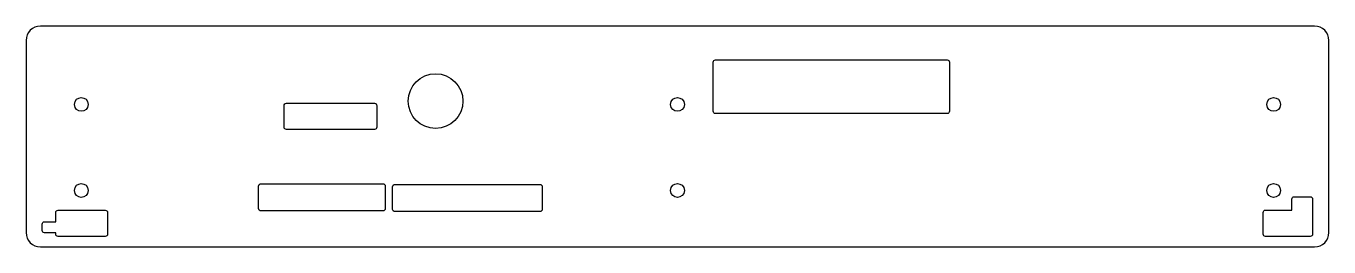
# Model space of a CAD drawing. Extents: x 6 to 290, y 20 to 68.
import ezdxf

# ---------------------------------------------------------------- set-up
doc = ezdxf.new("R2010")
doc.units = 0
doc.layers.add('Layer_1', color=7, linetype='CONTINUOUS')

msp = doc.modelspace()

# ---------------------------------------------------------------- linework, layer by layer
at = {"layer": 'Layer_1', "color": 1}
for p, q in [((287.076444, 68.424778), (8.946444, 68.424778)), ((5.771444, 65.249778), (5.771444, 23.339778)), ((290.251444, 23.339778), (290.251444, 65.249778)), ((155.810037, 49.808584), (155.810037, 60.529721)), ((156.318258, 61.037941), (206.880133, 61.037941)), ((156.318258, 61.037941), (156.318258, 61.037941)), ((207.387802, 60.529721), (207.387802, 49.808584)), ((95.192895, 57.998541), (95.192895, 57.998541)), ((17.8308, 52.797933), (17.8308, 52.797933)), ((62.625441, 51.546015), (81.845215, 51.546015)), ((62.625441, 51.546015), (62.625441, 51.546015)), ((148.0058, 52.797933), (148.0058, 52.797933)), ((278.1808, 52.797933), (278.1808, 52.797933)), ((62.117221, 46.331519), (62.117221, 51.038345)), ((82.352885, 51.038345), (82.352885, 46.331519)), ((206.880133, 49.300364), (156.318258, 49.300364)), ((81.845215, 45.823299), (62.625441, 45.823299)), ((17.8308, 34.001933), (17.8308, 34.001933)), ((56.547741, 28.552069), (56.547741, 33.478281)), ((57.055964, 33.986501), (83.686275, 33.986501)), ((57.055964, 33.986501), (57.055964, 33.986501)), ((84.194495, 33.478281), (84.194495, 28.552069)), ((85.806799, 28.382846), (85.806799, 33.309608)), ((86.314469, 33.817278), (117.971313, 33.817278)), ((86.314469, 33.817278), (86.314469, 33.817278)), ((118.478983, 33.309608), (118.478983, 28.382846)), ((148.0058, 34.001933), (148.0058, 34.001933)), ((278.1808, 34.001933), (278.1808, 34.001933)), ((282.150783, 28.223546), (282.150783, 30.623535)), ((282.659006, 31.131758), (286.187334, 31.131758)), ((282.659006, 31.131758), (282.659006, 31.131758)), ((286.695555, 30.623535), (286.695555, 27.715326)), ((9.797519, 25.668111), (12.26531, 25.668111)), ((12.26531, 25.668111), (12.26531, 27.692175)), ((12.77298, 28.199842), (23.055902, 28.199842)), ((12.77298, 28.199842), (12.77298, 28.199842)), ((23.564122, 27.692175), (23.564122, 22.95558)), ((83.686275, 28.043849), (57.055964, 28.043849)), ((117.971313, 27.874626), (86.314469, 27.874626)), ((275.887324, 22.959991), (275.887324, 27.715326)), ((276.394994, 28.223546), (282.150783, 28.223546)), ((286.695555, 27.715326), (286.695555, 27.184505)), ((286.695555, 27.184505), (286.695555, 22.959991)), ((9.289299, 23.764765), (9.289299, 25.160441)), ((12.26531, 23.256545), (9.797519, 23.256545)), ((12.26531, 22.95558), (12.26531, 23.256545)), ((8.946444, 20.164778), (287.076444, 20.164778)), ((23.055902, 22.44791), (12.77298, 22.44791)), ((286.187334, 22.452322), (276.394994, 22.452322))]:
    msp.add_line(p, q, dxfattribs=at)
for points in [[(8.946444, 68.424778), (7.187494, 68.424778), (5.771444, 67.008728), (5.771444, 65.249778)], [(290.251444, 65.249778), (290.251444, 67.008728), (288.835394, 68.424778), (287.076444, 68.424778)], [(155.810037, 60.529721), (155.810037, 60.811153), (156.036826, 61.037941), (156.318258, 61.037941)], [(206.880133, 61.037941), (207.161565, 61.037941), (207.387802, 60.811153), (207.387802, 60.529721)], [(89.223232, 52.030534), (89.223232, 55.326796), (91.895261, 57.998541), (95.192895, 57.998541)], [(95.192895, 57.998541), (98.48918, 57.998541), (101.160902, 55.326796), (101.160902, 52.030534)], [(16.331856, 51.299181), (16.331856, 52.298236), (17.081328, 52.797933), (17.8308, 52.797933)], [(19.329744, 51.299181), (19.329744, 49.301059), (16.331856, 49.301059), (16.331856, 51.299181)], [(17.8308, 52.797933), (18.580269, 52.797933), (19.329744, 52.298236), (19.329744, 51.299181)], [(62.117221, 51.038345), (62.117221, 51.319777), (62.344009, 51.546015), (62.625441, 51.546015)], [(81.845215, 51.546015), (82.126647, 51.546015), (82.352885, 51.319777), (82.352885, 51.038345)], [(95.192895, 46.060871), (91.895258, 46.060871), (89.223232, 48.732877), (89.223232, 52.030534)], [(101.160902, 52.030534), (101.160902, 48.732877), (98.48918, 46.060871), (95.192895, 46.060871)], [(146.506856, 51.299181), (146.506856, 52.298236), (147.256328, 52.797933), (148.0058, 52.797933)], [(149.504744, 51.299181), (149.504744, 49.301059), (146.506856, 49.301059), (146.506856, 51.299181)], [(148.0058, 52.797933), (148.755269, 52.797933), (149.504744, 52.298236), (149.504744, 51.299181)], [(276.681856, 51.299181), (276.681856, 52.298236), (277.431328, 52.797933), (278.1808, 52.797933)], [(279.679744, 51.299181), (279.679744, 49.301059), (276.681856, 49.301059), (276.681856, 51.299181)], [(278.1808, 52.797933), (278.930269, 52.797933), (279.679744, 52.298236), (279.679744, 51.299181)], [(156.318258, 49.300364), (156.036826, 49.300364), (155.810037, 49.527152), (155.810037, 49.808584)], [(207.387802, 49.808584), (207.387802, 49.527152), (207.161565, 49.300364), (206.880133, 49.300364)], [(62.625441, 45.823299), (62.344009, 45.823299), (62.117221, 46.050087), (62.117221, 46.331519)], [(82.352885, 46.331519), (82.352885, 46.050087), (82.126647, 45.823299), (81.845215, 45.823299)], [(16.331856, 32.503181), (16.331856, 33.502236), (17.081328, 34.001933), (17.8308, 34.001933)], [(19.329744, 32.503181), (19.329744, 30.505059), (16.331856, 30.505059), (16.331856, 32.503181)], [(17.8308, 34.001933), (18.580269, 34.001933), (19.329744, 33.502236), (19.329744, 32.503181)], [(56.547741, 33.478281), (56.547741, 33.759713), (56.774532, 33.986501), (57.055964, 33.986501)], [(83.686275, 33.986501), (83.967707, 33.986501), (84.194495, 33.759713), (84.194495, 33.478281)], [(85.806799, 33.309608), (85.806799, 33.59104), (86.033037, 33.817278), (86.314469, 33.817278)], [(117.971313, 33.817278), (118.252745, 33.817278), (118.478983, 33.59104), (118.478983, 33.309608)], [(146.506856, 32.503181), (146.506856, 33.502236), (147.256328, 34.001933), (148.0058, 34.001933)], [(149.504744, 32.503181), (149.504744, 30.505059), (146.506856, 30.505059), (146.506856, 32.503181)], [(148.0058, 34.001933), (148.755269, 34.001933), (149.504744, 33.502236), (149.504744, 32.503181)], [(276.681856, 32.503181), (276.681856, 33.502236), (277.431328, 34.001933), (278.1808, 34.001933)], [(279.679744, 32.503181), (279.679744, 30.505059), (276.681856, 30.505059), (276.681856, 32.503181)], [(278.1808, 34.001933), (278.930269, 34.001933), (279.679744, 33.502236), (279.679744, 32.503181)], [(57.055964, 28.043849), (56.774532, 28.043849), (56.547741, 28.270637), (56.547741, 28.552069)], [(84.194495, 28.552069), (84.194495, 28.270637), (83.967707, 28.043849), (83.686275, 28.043849)], [(282.150783, 30.623535), (282.150783, 30.90497), (282.377571, 31.131758), (282.659006, 31.131758)], [(286.187334, 31.131758), (286.468766, 31.131758), (286.695555, 30.90497), (286.695555, 30.623535)], [(9.289299, 25.160441), (9.289299, 25.441873), (9.516087, 25.668111), (9.797519, 25.668111)], [(12.26531, 27.692175), (12.26531, 27.973607), (12.491548, 28.199842), (12.77298, 28.199842)], [(23.055902, 28.199842), (23.337334, 28.199842), (23.564122, 27.973607), (23.564122, 27.692175)], [(86.314469, 27.874626), (86.033037, 27.874626), (85.806799, 28.101414), (85.806799, 28.382846)], [(118.478983, 28.382846), (118.478983, 28.101414), (118.252745, 27.874626), (117.971313, 27.874626)], [(275.887324, 27.715326), (275.887324, 27.996758), (276.113562, 28.223546), (276.394994, 28.223546)], [(5.771444, 23.339778), (5.771444, 21.580828), (7.187494, 20.164778), (8.946444, 20.164778)], [(9.797519, 23.256545), (9.516087, 23.256545), (9.289299, 23.483333), (9.289299, 23.764765)], [(12.77298, 22.44791), (12.491548, 22.44791), (12.26531, 22.674148), (12.26531, 22.95558)], [(23.564122, 22.95558), (23.564122, 22.674148), (23.337334, 22.44791), (23.055902, 22.44791)], [(276.394994, 22.452322), (276.113562, 22.452322), (275.887324, 22.678559), (275.887324, 22.959991)], [(286.695555, 22.959991), (286.695555, 22.678559), (286.468766, 22.452322), (286.187334, 22.452322)], [(287.076444, 20.164778), (288.835394, 20.164778), (290.251444, 21.580828), (290.251444, 23.339778)]]:
    msp.add_open_spline(points, degree=3, dxfattribs=at)

doc.saveas('drawing.dxf')
